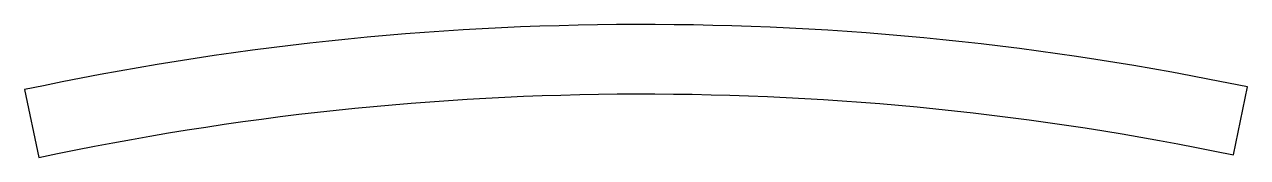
# Model space of a CAD drawing. Extents: x 0 to 39.7, y 0 to 4.3.
import ezdxf

# ---------------------------------------------------------------- set-up
doc = ezdxf.new("R2010")
doc.units = 0
doc.layers.get('0').update_dxf_attribs({"linetype": 'CONTINUOUS'})

msp = doc.modelspace()

# ---------------------------------------------------------------- linework, layer by layer
msp.add_lwpolyline([(39.707, 2.288, 0.104244), (0.005, 2.202), (0.474, 0.002, -0.104244), (39.248, 0.086)], format="xyb", close=True)

doc.saveas('drawing.dxf')
